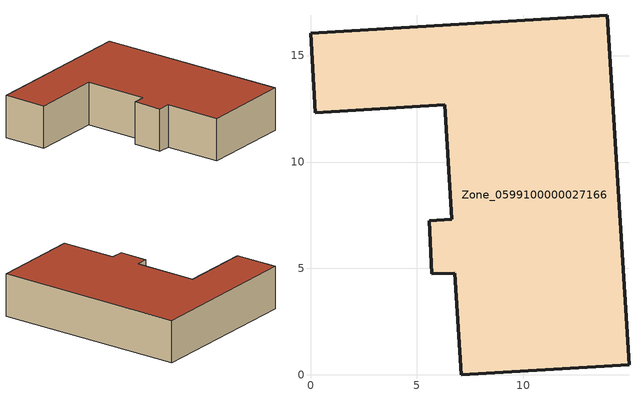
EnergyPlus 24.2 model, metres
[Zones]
Zone_0599100000027166
 floor ground (C_G): 6.79,4.78 5.69,4.74 5.59,7.25 6.63,7.3 6.3,12.69 0.23,12.32 0,16.04 13.95,16.9 14.96,0.48 7.08,0 z0
 wall outside (C_F): 13.95,16.9 0,16.04 0.23,12.32 6.3,12.69 6.63,7.3 5.59,7.25 5.69,4.74 6.79,4.78 7.08,0 14.96,0.48 13.95,16.9 z0:3.67
 roof outside (C_R): 14.96,0.48 13.95,16.9 0,16.04 0.23,12.32 6.3,12.69 6.63,7.3 5.59,7.25 5.69,4.74 6.79,4.78 7.08,0 z3.67
[BUILDING]
Pand.0599100000027166: North Axis=0; Terrain=City; Loads Convergence Tolerance Value=0.04; Temperature Convergence Tolerance Value=0.4; Solar Distribution=FullExterior; Maximum Number of Warmup Days=25; Minimum Number of Warmup Days=1
[Site:Location]
Rotterdam.The.Hague.AP_ZH_NLD Design_Conditions: Latitude=51.96; Longitude=4.45; Time Zone=1; Elevation=-4.5
[SITE:GROUNDTEMPERATURE:BUILDINGSURFACE]
18, 18, 18, 18, 18, 18, 18, 18, 18, 18, 18, 18
[MATERIAL] Thermal Absorptance=0.9; Solar Absorptance=0.7; Visible Absorptance=0.7
Name | Roughness | Thickness | Conductivity | Density | Specific Heat
G.D.1965-1974 | MediumSmooth | 0.15 | 0.882353 | 540 | 1210
F.D.1965-1974 | Rough | 0.3 | 0.697674 | 1920 | 840
R.D.1965-1974 | MediumRough | 0.2 | 0.232558 | 1500 | 1000
[CONSTRUCTION]
C_G: G.D.1965-1974
C_F: F.D.1965-1974
C_R: R.D.1965-1974
[ZONE]
Zone_0599100000027166: Type=1; Multiplier=1; Ceiling Height=Autocalculate; Volume=Autocalculate; Floor Area=autocalculate; Part of Total Floor Area=Yes
[ZONEINFILTRATION:DESIGNFLOWRATE]
Infil_Zone_0599100000027166: Zone or ZoneList or Space or SpaceList=Zone_0599100000027166; Schedule=AlwaysOn; Design Flow Rate Calculation Method=Flow/Area; Flow Rate per Floor Area=0.0042; Constant Term Coefficient=1; Temperature Term Coefficient=0; Velocity Term Coefficient=0; Velocity Squared Term Coefficient=0
[HVACTEMPLATE:ZONE:IDEALLOADSAIRSYSTEM]
Zone_0599100000027166: Maximum Heating Supply Air Temperature=50; Minimum Cooling Supply Air Temperature=13; Maximum Heating Supply Air Humidity Ratio=0.0156; Minimum Cooling Supply Air Humidity Ratio=0.0077; Heating Limit=NoLimit; Cooling Limit=NoLimit; Dehumidification Control Type=ConstantSensibleHeatRatio; Cooling Sensible Heat Ratio=0.7; Dehumidification Setpoint=60; Humidification Control Type=None; Humidification Setpoint=30; Outdoor Air Method=None; Outdoor Air Flow Rate per Person=0.00944; Outdoor Air Flow Rate per Zone Floor Area=0; Outdoor Air Flow Rate per Zone=0; Demand Controlled Ventilation Type=None; Outdoor Air Economizer Type=NoEconomizer; Heat Recovery Type=None; Sensible Heat Recovery Effectiveness=0.7; Latent Heat Recovery Effectiveness=0.65
[ZONECONTROL:THERMOSTAT]
ThermostatControl_Zone_0599100000027166: Zone or ZoneList=Zone_0599100000027166; Control Type Schedule=DualSetpointControlType; Control 1=Thermostat_Zone_0599100000027166; Temperature Difference Between Cutout And Setpoint=0
[THERMOSTATSETPOINT:DUALSETPOINT]
Thermostat_Zone_0599100000027166: Heating Setpoint Temperature Schedule=HeatingSetpoint_Zone_0599100000027166; Cooling Setpoint Temperature Schedule=CoolingSetpoint_Zone_0599100000027166
[SCHEDULE:COMPACT]
HeatingSetpoint_Zone_0599100000027166: Through: 12/31, For: AllDays, Until: 24:00, 21
CoolingSetpoint_Zone_0599100000027166: Through: 12/31, For: AllDays, Until: 24:00, 24
DualSetpointControlType: Through: 12/31, For: AllDays, Until: 24:00, 4
AlwaysOn: Through: 12/31, For: AllDays, Until: 24:00, 1
